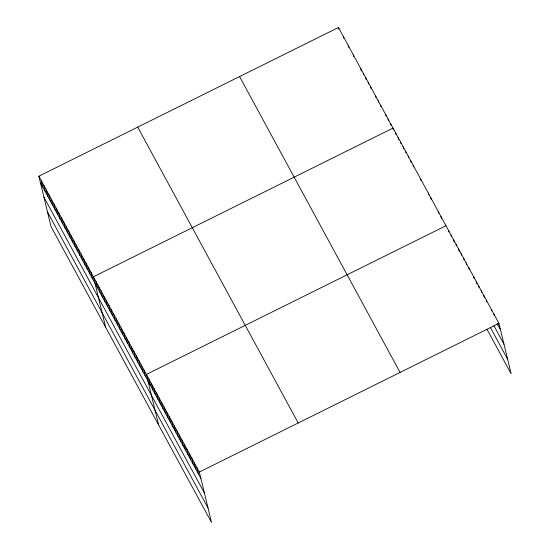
<?xml version="1.0" encoding="UTF-8"?>
<svg xmlns="http://www.w3.org/2000/svg" width="550" height="550" viewBox="0 0 550 550"><rect width="100%" height="100%" fill="white"/><g stroke="black" fill="none" stroke-linecap="round" stroke-linejoin="round"><path stroke-width="0.82" d="M38.851 176.192L199.341 472.051L211.544 522.5L51.054 226.641L38.851 176.192L338.456 27.5L498.946 323.359L511.149 373.808L487.011 329.312M445.988 225.727L146.376 374.419L158.586 424.868M199.341 472.051L498.946 323.359M497.255 323.799L500.5 329.78M493.928 325.71L504.013 344.307M490.346 327.401L507.636 359.281M239.587 76.567L400.077 372.433M137.72 127.119L298.21 422.984M40.398 182.607L200.894 478.473M43.918 197.141L204.407 492.999M47.534 212.107L208.031 507.973M497.592 323.524L497.977 325.132M493.907 314.064L494.292 315.666M491.384 309.416L491.769 311.018M486.337 300.114L486.723 301.723M483.814 295.467L484.399 297.873M481.291 290.819L481.683 292.421M478.775 286.165L479.16 287.774M476.252 281.518L476.829 283.924M473.729 276.87L474.114 278.472M468.683 267.568L469.074 269.177M466.159 262.921L466.551 264.529M463.636 258.273L464.028 259.875M461.12 253.626L461.505 255.228M458.597 248.971L459.174 251.377M456.074 244.324L456.459 245.926M453.551 239.676L454.135 242.083M451.027 235.029L451.419 236.631M448.504 230.374L448.896 231.983M440.942 216.432L441.526 218.838M438.419 211.778L438.804 213.386M430.856 197.835L431.241 199.437M428.333 193.181L428.718 194.789M420.764 179.238L421.156 180.84M413.201 165.289L413.586 166.891M410.678 160.641L411.063 162.243M408.155 155.987L408.54 157.596M405.632 151.339L406.024 152.941M403.109 146.692L403.693 149.098M400.586 142.037L400.978 143.646M398.069 137.39L398.647 139.796M395.546 132.743L395.931 134.344M393.408 129.697L393.023 128.095L93.417 276.781L105.621 327.229M390.541 123.523L390.933 125.125M388.059 118.951L388.451 120.553M385.584 114.373L385.969 115.981M380.621 105.229L381.006 106.838M378.139 100.657L378.531 102.266M375.657 96.085L376.049 97.694M370.7 86.941L371.085 88.543M368.218 82.369L368.61 83.971M365.736 77.797L366.128 79.399M363.261 73.226L363.646 74.828M360.779 68.654L361.357 71.06M353.334 54.931L353.726 56.54M348.377 45.787L348.762 47.396M343.413 36.644L343.805 38.252M338.456 27.5L338.841 29.102M196.817 467.404L198.371 473.818M194.294 462.756L195.848 469.171M191.771 458.102L193.325 464.523M189.255 453.454L190.802 459.869M186.732 448.807L188.286 455.221M184.209 444.152L185.762 450.574M181.686 439.505L183.239 445.926M179.163 434.857L180.716 441.272M176.639 430.21L178.193 436.624M174.123 425.556L175.67 431.977M171.6 420.908L173.154 427.329M169.077 416.261L170.631 422.675M166.554 411.613L168.108 418.027M164.031 406.959L165.584 413.38M161.507 402.311L163.061 408.732M158.991 397.664L160.538 404.078M156.468 393.016L158.022 399.431M153.945 388.362L155.499 394.783M151.422 383.714L152.976 390.136M148.899 379.067L150.453 385.481M143.853 369.765L145.406 376.186M141.336 365.118L142.883 371.539M138.813 360.47L140.367 366.884M136.29 355.822L137.844 362.237M133.767 351.168L135.321 357.589M131.244 346.521L132.797 352.942M128.721 341.873L130.274 348.288M126.204 337.226L127.751 343.64M123.681 332.571L125.235 338.993M121.158 327.924L122.712 334.345M118.635 323.276L120.189 329.691M116.112 318.629L117.666 325.043M113.589 313.974L115.142 320.396M111.073 309.327L112.619 315.748M108.549 304.679L110.103 311.094M106.026 300.032L107.58 306.446M103.503 295.377L105.057 301.799M100.98 290.73L102.534 297.151M98.457 286.082L100.011 292.497M95.934 281.435L97.488 287.849M90.936 272.209L92.489 278.63M88.454 267.637L90.007 274.058M85.972 263.065L87.526 269.486M83.497 258.493L85.044 264.907M81.015 253.921L82.569 260.336M78.533 249.349L80.087 255.764M76.051 244.778L77.605 251.192M73.569 240.206L75.123 246.62M71.094 235.634L72.641 242.048M68.612 231.055L70.166 237.476M66.131 226.483L67.684 232.904M63.649 221.911L65.203 228.333M61.174 217.339L62.721 223.761M58.692 212.768L60.246 219.189M56.21 208.196L57.764 214.617M53.728 203.624L55.282 210.038M51.246 199.052L52.8 205.466M48.771 194.48L50.318 200.894M46.289 189.908L47.843 196.322M43.807 185.336L45.361 191.751M41.326 180.764L42.879 187.179"/></g></svg>
